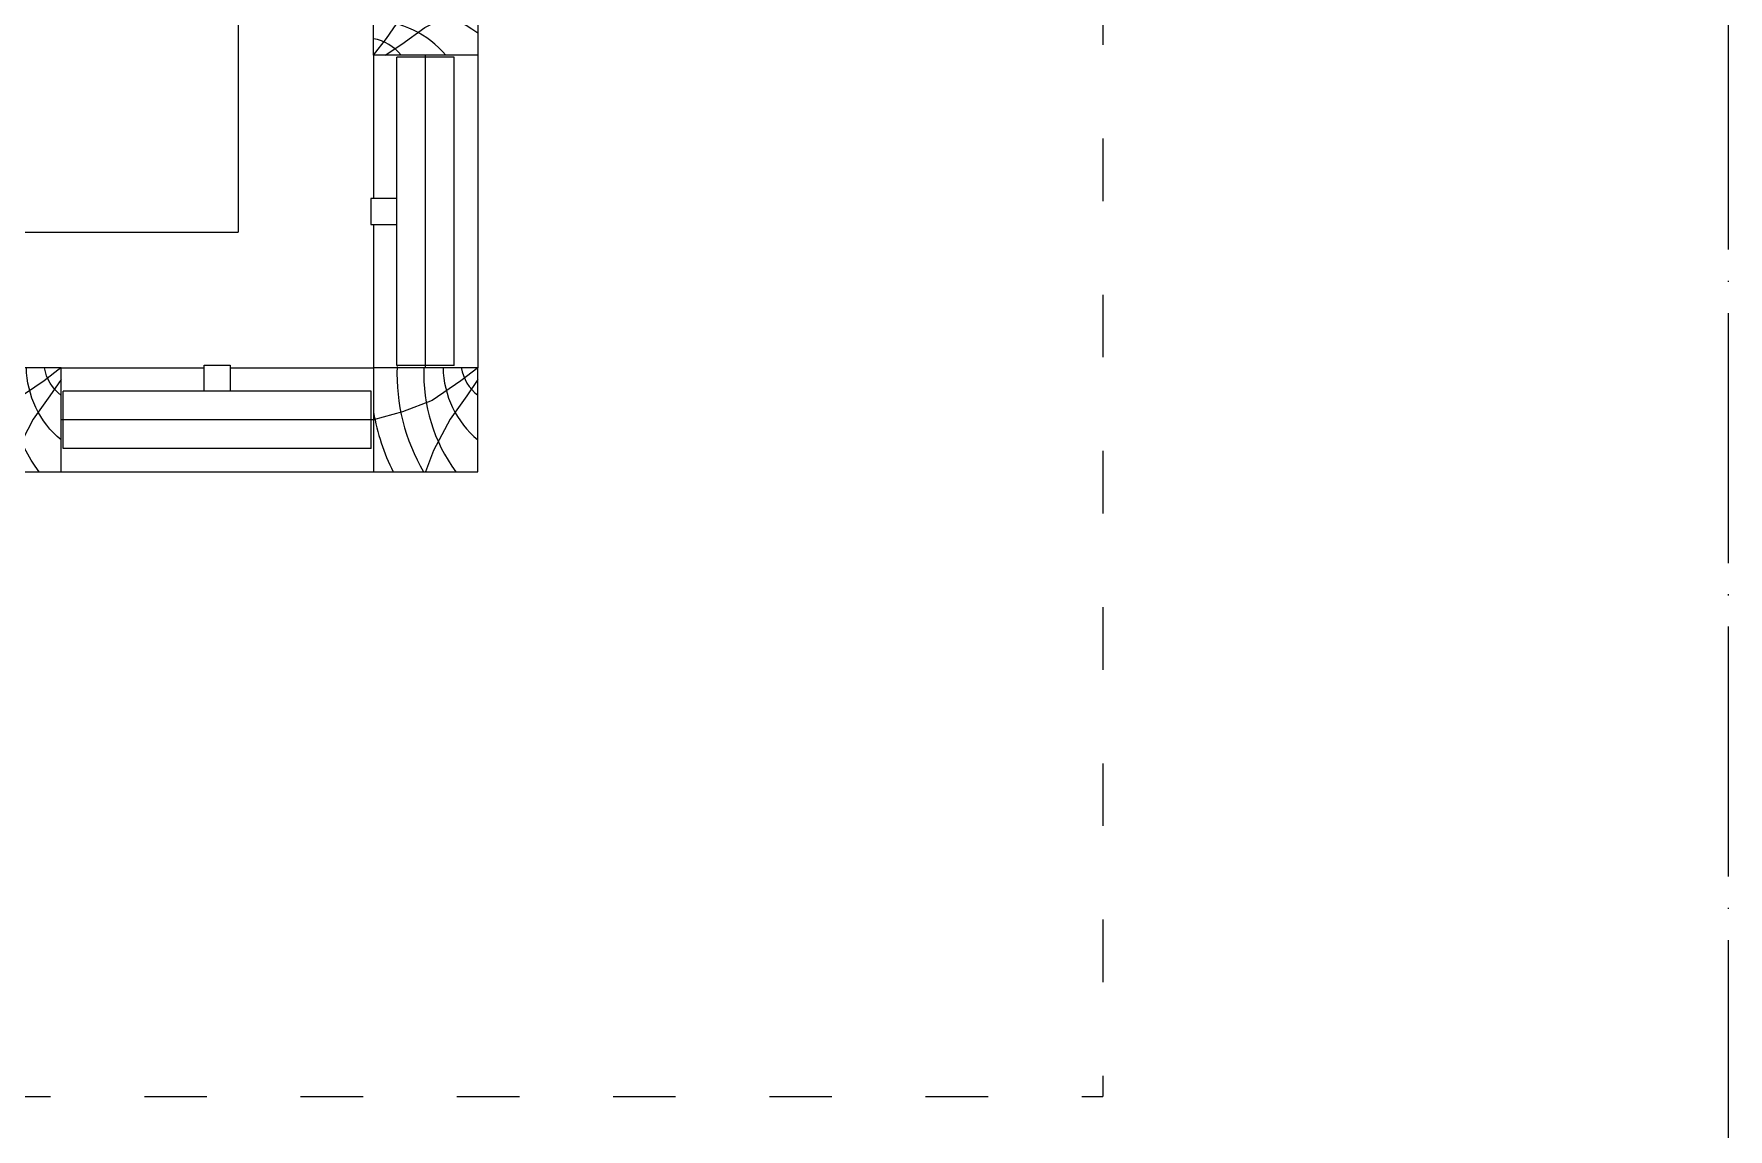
# Model space of a CAD drawing. Header units: metres. Extents: x -16 to 65907, y -5261 to 15511.
# Drawn here: x 12957.7 to 13120.4, y -2617.1 to -2511.9 of the extents above; entities that cross this region are included whole.
import ezdxf

# ---------------------------------------------------------------- set-up
doc = ezdxf.new("R2010")
doc.units = ezdxf.units.M
doc.linetypes.add('ACAD_ISO03W100', pattern=[30, 12, -18])
doc.linetypes.add('ACAD_ISO04W100', pattern=[30, 24, -3, 0, -3])
for name, color, linetype in [('BC-BOUNDARY', 3, 'ACAD_ISO04W100'), ('BC-GREYCOLOR', 8, 'Continuous'), ('BC-HATCH', 8, 'Continuous'), ('BC-JOINERY', 93, 'Continuous')]:
    doc.layers.add(name, color=color, linetype=linetype)

# ---------------------------------------------------------------- blocks, each defined once
blk = doc.blocks.new('BC-JN-FRAME-SIDE')
at = {"layer": 'BC-HATCH'}
for points in [[(0, -3.87), (-1.06, -2.29), (-2.66, -0.06), (-4.24, 2.97), (-5, 4.54)], [(-0.01, -5), (-1.62, -3.74), (-4.39, -1.84), (-5.78, -0.75), (-6.25, -0.66)]]:
    blk.add_lwpolyline(points, dxfattribs=at)
for centre, radius, start, end in [((10.75, -4.4), 15.93, 143.8447, 182.1637), ((5.98, -5.2), 9.31, 129.9112, 178.7469), ((2.65, -5.73), 4.3, 128.027, 170.1852)]:
    blk.add_arc(centre, radius, start, end, dxfattribs=at)
at = {"layer": 'BC-JOINERY'}
for p, q in [((-5, 1.25), (-5, 5)), ((-5, 5), (0, 5)), ((0, 5), (0, -5)), ((-6.25, -5), (-6.25, 1.25)), ((-6.25, 1.25), (-5, 1.25)), ((0, -5), (-6.25, -5))]:
    blk.add_line(p, q, dxfattribs=at)

msp = doc.modelspace()

# ---------------------------------------------------------------- linework, layer by layer
at = {"layer": 'BC-BOUNDARY'}
msp.add_line((13120.385, -1545.417), (13120.385, -2846.269), dxfattribs=at)
at = {"layer": 'BC-GREYCOLOR', "linetype": 'ACAD_ISO03W100', "ltscale": 0.5}
for p in [(13060.344, -2416.953), (12863.344, -2613.953)]:
    msp.add_line(p, (13060.344, -2613.953), dxfattribs=at)
at = {"layer": 'BC-GREYCOLOR'}
for p, q in [((12977.344, -2426.953), (12977.344, -2530.953)), ((12990.344, -2513.943), (12990.344, -2527.698)), ((12992.594, -2543.743), (12992.594, -2514.153)), ((12998.094, -2514.153), (12992.594, -2514.153)), ((12995.344, -2543.953), (12995.344, -2513.953)), ((12998.094, -2543.743), (12998.094, -2514.153)), ((13000.344, -2513.953), (13000.344, -2543.953)), ((12990.344, -2530.198), (12990.344, -2543.953)), ((12873.344, -2530.953), (12977.344, -2530.953)), ((12998.094, -2543.743), (12992.594, -2543.743)), ((12960.334, -2543.953), (12974.089, -2543.953)), ((12976.589, -2543.953), (12990.344, -2543.953)), ((12990.134, -2546.203), (12960.544, -2546.203)), ((12960.544, -2551.703), (12960.544, -2546.203)), ((12990.134, -2551.703), (12990.134, -2546.203)), ((12990.344, -2548.953), (12960.344, -2548.953)), ((12990.134, -2551.703), (12960.544, -2551.703)), ((12960.344, -2553.953), (12990.344, -2553.953))]:
    msp.add_line(p, q, dxfattribs=at)
for points in [[(12992.594, -2527.698), (12990.094, -2527.698), (12990.094, -2530.198), (12992.594, -2530.198)], [(12974.089, -2546.203), (12974.089, -2543.703), (12976.589, -2543.703), (12976.589, -2546.203)], [(12990.344, -2543.953), (12990.344, -2553.953), (13000.344, -2553.953), (13000.344, -2543.953)]]:
    msp.add_lwpolyline(points, close=True, dxfattribs=at)
for points in [[(13000.344, -2543.953), (12998.73, -2545.208), (12995.969, -2547.109), (12993.116, -2548.207), (12990.344, -2548.976)], [(13000.354, -2545.084), (12999.294, -2546.663), (12997.691, -2548.89), (12996.117, -2551.919), (12995.344, -2553.953)]]:
    msp.add_lwpolyline(points, dxfattribs=at)
for centre, radius, start, end in [((13011.102, -2544.555), 18.508, 177.83632, 210.51783), ((13011.102, -2544.555), 15.93, 177.83632, 216.15529), ((13006.329, -2543.749), 9.313, 181.25314, 230.08881), ((13003.001, -2543.22), 4.298, 189.81483, 231.97299), ((13003.001, -2543.22), 4.298, 189.81483, 231.97299), ((13011.102, -2544.555), 21.086, 190.10712, 206.46989), ((13011.102, -2544.555), 21.086, 190.10712, 206.46989)]:
    msp.add_arc(centre, radius, start, end, dxfattribs=at)

# ---------------------------------------------------------------- block references
at = {"layer": 'BC-GREYCOLOR', "rotation": 270}
msp.add_blockref('BC-JN-FRAME-SIDE', (12995.344, -2513.953), dxfattribs=at)
at = {"layer": 'BC-GREYCOLOR', "xscale": -1, "rotation": 180}
msp.add_blockref('BC-JN-FRAME-SIDE', (12960.344, -2548.953), dxfattribs=at)

doc.saveas('drawing.dxf')
